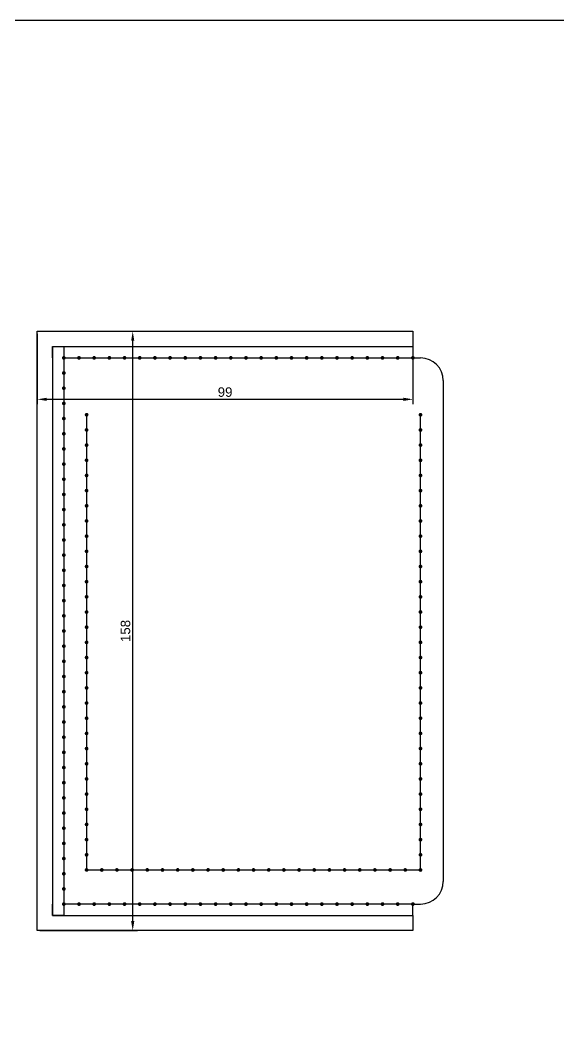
# Model space of a CAD drawing. Header units: millimetres. Extents: x 1335 to 6986, y 304 to 1543.
# Drawn here: x 5959.7 to 6101.7, y 1113.4 to 1377.8 of the extents above; entities that cross this region are included whole.
import ezdxf

# ---------------------------------------------------------------- set-up
doc = ezdxf.new("R2010")
doc.units = ezdxf.units.MM
doc.layers.add('Общий лист', color=7, linetype='Continuous')
doc.styles.get("Standard").update_dxf_attribs({"font": 'arial.ttf'})
doc.dimstyles.new('ISO-25', dxfattribs={"dimtxt": 2.5, "dimasz": 2.5, "dimexe": 1.25, "dimexo": 0.625, "dimtad": 1, "dimtxsty": 'Standard', "dimcen": 2.5, "dimadec": 0, "dimazin": 0, "dimtfac": 1, "dimtmove": 0, "dimatfit": 3, "dimfxl": 1, "dimarcsym": 0})

# ---------------------------------------------------------------- blocks, each defined once
blk = doc.blocks.new('*D109')
at = {"color": 0, "lineweight": -2, "transparency": 16777216}
for p, q in [((5964.84, 1295.76), (5990.62, 1295.76)), ((5989.37, 1140.26), (5989.37, 1293.26)), ((5964.84, 1137.76), (5990.62, 1137.76))]:
    blk.add_line(p, q, dxfattribs=at)
at = {"color": 0, "transparency": 16777216}
for points in [[(5988.95, 1293.26), (5989.78, 1293.26), (5989.37, 1295.76)], [(5988.95, 1140.26), (5989.78, 1140.26), (5989.37, 1137.76)]]:
    blk.add_solid(points, dxfattribs=at)
at = {"layer": 'Defpoints', "color": 0, "transparency": 16777216}
for p in [(5964.21, 1295.76), (5989.37, 1295.76), (5964.21, 1137.76)]:
    blk.add_point(p, dxfattribs=at)
at = {"color": 0, "transparency": 16777216, "insert": (5987.47, 1216.76), "char_height": 2.5, "attachment_point": 5, "rotation": 90}
blk.add_mtext('158', dxfattribs=at)
blk = doc.blocks.new('*D110')
at = {"color": 0, "lineweight": -2, "transparency": 16777216}
for p, q in [((5964.21, 1295.13), (5964.21, 1276.58)), ((6063.21, 1295.13), (6063.21, 1276.58)), ((5966.71, 1277.83), (6060.71, 1277.83))]:
    blk.add_line(p, q, dxfattribs=at)
at = {"color": 0, "transparency": 16777216}
for points in [[(5966.71, 1278.25), (5966.71, 1277.41), (5964.21, 1277.83)], [(6060.71, 1278.25), (6060.71, 1277.41), (6063.21, 1277.83)]]:
    blk.add_solid(points, dxfattribs=at)
at = {"layer": 'Defpoints', "color": 0, "transparency": 16777216}
for p in [(5964.21, 1295.76), (6063.21, 1295.76), (6063.21, 1277.83)]:
    blk.add_point(p, dxfattribs=at)
at = {"color": 0, "transparency": 16777216, "insert": (6013.71, 1279.73), "char_height": 2.5, "attachment_point": 5}
blk.add_mtext('99', dxfattribs=at)

msp = doc.modelspace()

# ---------------------------------------------------------------- hatches: boundary and pattern name
h = msp.add_hatch(color=256)
h.dxf.hatch_style = 1
h.paths.add_polyline_path([(5971.714, 1288.758, 1), (5970.714, 1288.758, 1)])
h = msp.add_hatch(color=256)
h.dxf.hatch_style = 1
h.paths.add_polyline_path([(5975.714, 1288.758, 1), (5974.714, 1288.758, 1)])
h = msp.add_hatch(color=256)
h.dxf.hatch_style = 1
h.paths.add_polyline_path([(5979.714, 1288.758, 1), (5978.714, 1288.758, 1)])
h = msp.add_hatch(color=256)
h.dxf.hatch_style = 1
h.paths.add_polyline_path([(5983.714, 1288.758, 1), (5982.714, 1288.758, 1)])
h = msp.add_hatch(color=256)
h.dxf.hatch_style = 1
h.paths.add_polyline_path([(5987.714, 1288.758, 1), (5986.714, 1288.758, 1)])
h = msp.add_hatch(color=256)
h.dxf.hatch_style = 1
h.paths.add_polyline_path([(5991.714, 1288.758, 1), (5990.714, 1288.758, 1)])
h = msp.add_hatch(color=256)
h.dxf.hatch_style = 1
h.paths.add_polyline_path([(5995.714, 1288.758, 1), (5994.714, 1288.758, 1)])
h = msp.add_hatch(color=256)
h.dxf.hatch_style = 1
h.paths.add_polyline_path([(5999.714, 1288.758, 1), (5998.714, 1288.758, 1)])
h = msp.add_hatch(color=256)
h.dxf.hatch_style = 1
h.paths.add_polyline_path([(6003.714, 1288.758, 1), (6002.714, 1288.758, 1)])
h = msp.add_hatch(color=256)
h.dxf.hatch_style = 1
h.paths.add_polyline_path([(6007.714, 1288.758, 1), (6006.714, 1288.758, 1)])
h = msp.add_hatch(color=256)
h.dxf.hatch_style = 1
h.paths.add_polyline_path([(6011.714, 1288.758, 1), (6010.714, 1288.758, 1)])
h = msp.add_hatch(color=256)
h.dxf.hatch_style = 1
h.paths.add_polyline_path([(6015.714, 1288.758, 1), (6014.714, 1288.758, 1)])
h = msp.add_hatch(color=256)
h.dxf.hatch_style = 1
h.paths.add_polyline_path([(6019.714, 1288.758, 1), (6018.714, 1288.758, 1)])
h = msp.add_hatch(color=256)
h.dxf.hatch_style = 1
h.paths.add_polyline_path([(6023.714, 1288.758, 1), (6022.714, 1288.758, 1)])
h = msp.add_hatch(color=256)
h.dxf.hatch_style = 1
h.paths.add_polyline_path([(6027.714, 1288.758, 1), (6026.714, 1288.758, 1)])
h = msp.add_hatch(color=256)
h.dxf.hatch_style = 1
h.paths.add_polyline_path([(6031.714, 1288.758, 1), (6030.714, 1288.758, 1)])
h = msp.add_hatch(color=256)
h.dxf.hatch_style = 1
h.paths.add_polyline_path([(6035.714, 1288.758, 1), (6034.714, 1288.758, 1)])
h = msp.add_hatch(color=256)
h.dxf.hatch_style = 1
h.paths.add_polyline_path([(6039.714, 1288.758, 1), (6038.714, 1288.758, 1)])
h = msp.add_hatch(color=256)
h.dxf.hatch_style = 1
h.paths.add_polyline_path([(6043.714, 1288.758, 1), (6042.714, 1288.758, 1)])
h = msp.add_hatch(color=256)
h.dxf.hatch_style = 1
h.paths.add_polyline_path([(6047.714, 1288.758, 1), (6046.714, 1288.758, 1)])
h = msp.add_hatch(color=256)
h.dxf.hatch_style = 1
h.paths.add_polyline_path([(6051.714, 1288.758, 1), (6050.714, 1288.758, 1)])
h = msp.add_hatch(color=256)
h.dxf.hatch_style = 1
h.paths.add_polyline_path([(6055.714, 1288.758, 1), (6054.714, 1288.758, 1)])
h = msp.add_hatch(color=256)
h.dxf.hatch_style = 1
h.paths.add_polyline_path([(6059.714, 1288.758, 1), (6058.714, 1288.758, 1)])
h = msp.add_hatch(color=256)
h.dxf.hatch_style = 1
h.paths.add_polyline_path([(6063.714, 1288.758, 1), (6062.714, 1288.758, 1)])
h = msp.add_hatch(color=256)
h.dxf.hatch_style = 1
h.paths.add_polyline_path([(5971.714, 1284.758, 1), (5970.714, 1284.758, 1)])
h = msp.add_hatch(color=256)
h.dxf.hatch_style = 1
h.paths.add_polyline_path([(5971.714, 1280.758, 1), (5970.714, 1280.758, 1)])
h = msp.add_hatch(color=256)
h.dxf.hatch_style = 1
h.paths.add_polyline_path([(5971.714, 1276.758, 1), (5970.714, 1276.758, 1)])
h = msp.add_hatch(color=256)
h.dxf.hatch_style = 1
h.paths.add_polyline_path([(5971.714, 1272.758, 1), (5970.714, 1272.758, 1)])
h = msp.add_hatch(color=256)
h.dxf.hatch_style = 1
h.paths.add_polyline_path([(5977.714, 1273.758, 1), (5976.714, 1273.758, 1)])
h = msp.add_hatch(color=256)
h.dxf.hatch_style = 1
h.paths.add_polyline_path([(6065.714, 1273.758, 1), (6064.714, 1273.758, 1)])
h = msp.add_hatch(color=256)
h.dxf.hatch_style = 1
h.paths.add_polyline_path([(5971.714, 1268.758, 1), (5970.714, 1268.758, 1)])
h = msp.add_hatch(color=256)
h.dxf.hatch_style = 1
h.paths.add_polyline_path([(5977.714, 1269.758, 1), (5976.714, 1269.758, 1)])
h = msp.add_hatch(color=256)
h.dxf.hatch_style = 1
h.paths.add_polyline_path([(6065.714, 1269.758, 1), (6064.714, 1269.758, 1)])
h = msp.add_hatch(color=256)
h.dxf.hatch_style = 1
h.paths.add_polyline_path([(5971.714, 1264.758, 1), (5970.714, 1264.758, 1)])
h = msp.add_hatch(color=256)
h.dxf.hatch_style = 1
h.paths.add_polyline_path([(5977.714, 1265.758, 1), (5976.714, 1265.758, 1)])
h = msp.add_hatch(color=256)
h.dxf.hatch_style = 1
h.paths.add_polyline_path([(6065.714, 1265.758, 1), (6064.714, 1265.758, 1)])
h = msp.add_hatch(color=256)
h.dxf.hatch_style = 1
h.paths.add_polyline_path([(5971.714, 1260.758, 1), (5970.714, 1260.758, 1)])
h = msp.add_hatch(color=256)
h.dxf.hatch_style = 1
h.paths.add_polyline_path([(5977.714, 1261.758, 1), (5976.714, 1261.758, 1)])
h = msp.add_hatch(color=256)
h.dxf.hatch_style = 1
h.paths.add_polyline_path([(6065.714, 1261.758, 1), (6064.714, 1261.758, 1)])
h = msp.add_hatch(color=256)
h.dxf.hatch_style = 1
h.paths.add_polyline_path([(5971.714, 1256.758, 1), (5970.714, 1256.758, 1)])
h = msp.add_hatch(color=256)
h.dxf.hatch_style = 1
h.paths.add_polyline_path([(5977.714, 1257.758, 1), (5976.714, 1257.758, 1)])
h = msp.add_hatch(color=256)
h.dxf.hatch_style = 1
h.paths.add_polyline_path([(6065.714, 1257.758, 1), (6064.714, 1257.758, 1)])
h = msp.add_hatch(color=256)
h.dxf.hatch_style = 1
h.paths.add_polyline_path([(5971.714, 1252.758, 1), (5970.714, 1252.758, 1)])
h = msp.add_hatch(color=256)
h.dxf.hatch_style = 1
h.paths.add_polyline_path([(5977.714, 1253.758, 1), (5976.714, 1253.758, 1)])
h = msp.add_hatch(color=256)
h.dxf.hatch_style = 1
h.paths.add_polyline_path([(6065.714, 1253.758, 1), (6064.714, 1253.758, 1)])
h = msp.add_hatch(color=256)
h.dxf.hatch_style = 1
h.paths.add_polyline_path([(5971.714, 1248.758, 1), (5970.714, 1248.758, 1)])
h = msp.add_hatch(color=256)
h.dxf.hatch_style = 1
h.paths.add_polyline_path([(5977.714, 1249.758, 1), (5976.714, 1249.758, 1)])
h = msp.add_hatch(color=256)
h.dxf.hatch_style = 1
h.paths.add_polyline_path([(6065.714, 1249.758, 1), (6064.714, 1249.758, 1)])
h = msp.add_hatch(color=256)
h.dxf.hatch_style = 1
h.paths.add_polyline_path([(5977.714, 1245.758, 1), (5976.714, 1245.758, 1)])
h = msp.add_hatch(color=256)
h.dxf.hatch_style = 1
h.paths.add_polyline_path([(6065.714, 1245.758, 1), (6064.714, 1245.758, 1)])
h = msp.add_hatch(color=256)
h.dxf.hatch_style = 1
h.paths.add_polyline_path([(5971.714, 1244.758, 1), (5970.714, 1244.758, 1)])
h = msp.add_hatch(color=256)
h.dxf.hatch_style = 1
h.paths.add_polyline_path([(5971.714, 1240.758, 1), (5970.714, 1240.758, 1)])
h = msp.add_hatch(color=256)
h.dxf.hatch_style = 1
h.paths.add_polyline_path([(5977.714, 1241.758, 1), (5976.714, 1241.758, 1)])
h = msp.add_hatch(color=256)
h.dxf.hatch_style = 1
h.paths.add_polyline_path([(6065.714, 1241.758, 1), (6064.714, 1241.758, 1)])
h = msp.add_hatch(color=256)
h.dxf.hatch_style = 1
h.paths.add_polyline_path([(5977.714, 1237.758, 1), (5976.714, 1237.758, 1)])
h = msp.add_hatch(color=256)
h.dxf.hatch_style = 1
h.paths.add_polyline_path([(6065.714, 1237.758, 1), (6064.714, 1237.758, 1)])
h = msp.add_hatch(color=256)
h.dxf.hatch_style = 1
h.paths.add_polyline_path([(5971.714, 1236.758, 1), (5970.714, 1236.758, 1)])
h = msp.add_hatch(color=256)
h.dxf.hatch_style = 1
h.paths.add_polyline_path([(5971.714, 1232.758, 1), (5970.714, 1232.758, 1)])
h = msp.add_hatch(color=256)
h.dxf.hatch_style = 1
h.paths.add_polyline_path([(5977.714, 1233.758, 1), (5976.714, 1233.758, 1)])
h = msp.add_hatch(color=256)
h.dxf.hatch_style = 1
h.paths.add_polyline_path([(6065.714, 1233.758, 1), (6064.714, 1233.758, 1)])
h = msp.add_hatch(color=256)
h.dxf.hatch_style = 1
h.paths.add_polyline_path([(5977.714, 1229.758, 1), (5976.714, 1229.758, 1)])
h = msp.add_hatch(color=256)
h.dxf.hatch_style = 1
h.paths.add_polyline_path([(6065.714, 1229.758, 1), (6064.714, 1229.758, 1)])
h = msp.add_hatch(color=256)
h.dxf.hatch_style = 1
h.paths.add_polyline_path([(5971.714, 1228.758, 1), (5970.714, 1228.758, 1)])
h = msp.add_hatch(color=256)
h.dxf.hatch_style = 1
h.paths.add_polyline_path([(5971.714, 1224.758, 1), (5970.714, 1224.758, 1)])
h = msp.add_hatch(color=256)
h.dxf.hatch_style = 1
h.paths.add_polyline_path([(5977.714, 1225.758, 1), (5976.714, 1225.758, 1)])
h = msp.add_hatch(color=256)
h.dxf.hatch_style = 1
h.paths.add_polyline_path([(6065.714, 1225.758, 1), (6064.714, 1225.758, 1)])
h = msp.add_hatch(color=256)
h.dxf.hatch_style = 1
h.paths.add_polyline_path([(5977.714, 1221.758, 1), (5976.714, 1221.758, 1)])
h = msp.add_hatch(color=256)
h.dxf.hatch_style = 1
h.paths.add_polyline_path([(6065.714, 1221.758, 1), (6064.714, 1221.758, 1)])
h = msp.add_hatch(color=256)
h.dxf.hatch_style = 1
h.paths.add_polyline_path([(5971.714, 1220.758, 1), (5970.714, 1220.758, 1)])
h = msp.add_hatch(color=256)
h.dxf.hatch_style = 1
h.paths.add_polyline_path([(5971.714, 1216.758, 1), (5970.714, 1216.758, 1)])
h = msp.add_hatch(color=256)
h.dxf.hatch_style = 1
h.paths.add_polyline_path([(5977.714, 1217.758, 1), (5976.714, 1217.758, 1)])
h = msp.add_hatch(color=256)
h.dxf.hatch_style = 1
h.paths.add_polyline_path([(6065.714, 1217.758, 1), (6064.714, 1217.758, 1)])
h = msp.add_hatch(color=256)
h.dxf.hatch_style = 1
h.paths.add_polyline_path([(5977.714, 1213.758, 1), (5976.714, 1213.758, 1)])
h = msp.add_hatch(color=256)
h.dxf.hatch_style = 1
h.paths.add_polyline_path([(6065.714, 1213.758, 1), (6064.714, 1213.758, 1)])
h = msp.add_hatch(color=256)
h.dxf.hatch_style = 1
h.paths.add_polyline_path([(5971.714, 1212.758, 1), (5970.714, 1212.758, 1)])
h = msp.add_hatch(color=256)
h.dxf.hatch_style = 1
h.paths.add_polyline_path([(5971.714, 1208.758, 1), (5970.714, 1208.758, 1)])
h = msp.add_hatch(color=256)
h.dxf.hatch_style = 1
h.paths.add_polyline_path([(5977.714, 1209.758, 1), (5976.714, 1209.758, 1)])
h = msp.add_hatch(color=256)
h.dxf.hatch_style = 1
h.paths.add_polyline_path([(6065.714, 1209.758, 1), (6064.714, 1209.758, 1)])
h = msp.add_hatch(color=256)
h.dxf.hatch_style = 1
h.paths.add_polyline_path([(5977.714, 1205.758, 1), (5976.714, 1205.758, 1)])
h = msp.add_hatch(color=256)
h.dxf.hatch_style = 1
h.paths.add_polyline_path([(6065.714, 1205.758, 1), (6064.714, 1205.758, 1)])
h = msp.add_hatch(color=256)
h.dxf.hatch_style = 1
h.paths.add_polyline_path([(5971.714, 1204.758, 1), (5970.714, 1204.758, 1)])
h = msp.add_hatch(color=256)
h.dxf.hatch_style = 1
h.paths.add_polyline_path([(5971.714, 1200.758, 1), (5970.714, 1200.758, 1)])
h = msp.add_hatch(color=256)
h.dxf.hatch_style = 1
h.paths.add_polyline_path([(5977.714, 1201.758, 1), (5976.714, 1201.758, 1)])
h = msp.add_hatch(color=256)
h.dxf.hatch_style = 1
h.paths.add_polyline_path([(6065.714, 1201.758, 1), (6064.714, 1201.758, 1)])
h = msp.add_hatch(color=256)
h.dxf.hatch_style = 1
h.paths.add_polyline_path([(5977.714, 1197.758, 1), (5976.714, 1197.758, 1)])
h = msp.add_hatch(color=256)
h.dxf.hatch_style = 1
h.paths.add_polyline_path([(6065.714, 1197.758, 1), (6064.714, 1197.758, 1)])
h = msp.add_hatch(color=256)
h.dxf.hatch_style = 1
h.paths.add_polyline_path([(5971.714, 1196.758, 1), (5970.714, 1196.758, 1)])
h = msp.add_hatch(color=256)
h.dxf.hatch_style = 1
h.paths.add_polyline_path([(5971.714, 1192.758, 1), (5970.714, 1192.758, 1)])
h = msp.add_hatch(color=256)
h.dxf.hatch_style = 1
h.paths.add_polyline_path([(5977.714, 1193.758, 1), (5976.714, 1193.758, 1)])
h = msp.add_hatch(color=256)
h.dxf.hatch_style = 1
h.paths.add_polyline_path([(6065.714, 1193.758, 1), (6064.714, 1193.758, 1)])
h = msp.add_hatch(color=256)
h.dxf.hatch_style = 1
h.paths.add_polyline_path([(5977.714, 1189.758, 1), (5976.714, 1189.758, 1)])
h = msp.add_hatch(color=256)
h.dxf.hatch_style = 1
h.paths.add_polyline_path([(6065.714, 1189.758, 1), (6064.714, 1189.758, 1)])
h = msp.add_hatch(color=256)
h.dxf.hatch_style = 1
h.paths.add_polyline_path([(5971.714, 1188.758, 1), (5970.714, 1188.758, 1)])
h = msp.add_hatch(color=256)
h.dxf.hatch_style = 1
h.paths.add_polyline_path([(5971.714, 1184.758, 1), (5970.714, 1184.758, 1)])
h = msp.add_hatch(color=256)
h.dxf.hatch_style = 1
h.paths.add_polyline_path([(5977.714, 1185.758, 1), (5976.714, 1185.758, 1)])
h = msp.add_hatch(color=256)
h.dxf.hatch_style = 1
h.paths.add_polyline_path([(6065.714, 1185.758, 1), (6064.714, 1185.758, 1)])
h = msp.add_hatch(color=256)
h.dxf.hatch_style = 1
h.paths.add_polyline_path([(5977.714, 1181.758, 1), (5976.714, 1181.758, 1)])
h = msp.add_hatch(color=256)
h.dxf.hatch_style = 1
h.paths.add_polyline_path([(6065.714, 1181.758, 1), (6064.714, 1181.758, 1)])
h = msp.add_hatch(color=256)
h.dxf.hatch_style = 1
h.paths.add_polyline_path([(5971.714, 1180.758, 1), (5970.714, 1180.758, 1)])
h = msp.add_hatch(color=256)
h.dxf.hatch_style = 1
h.paths.add_polyline_path([(5971.714, 1176.758, 1), (5970.714, 1176.758, 1)])
h = msp.add_hatch(color=256)
h.dxf.hatch_style = 1
h.paths.add_polyline_path([(5977.714, 1177.758, 1), (5976.714, 1177.758, 1)])
h = msp.add_hatch(color=256)
h.dxf.hatch_style = 1
h.paths.add_polyline_path([(6065.714, 1177.758, 1), (6064.714, 1177.758, 1)])
h = msp.add_hatch(color=256)
h.dxf.hatch_style = 1
h.paths.add_polyline_path([(5977.714, 1173.758, 1), (5976.714, 1173.758, 1)])
h = msp.add_hatch(color=256)
h.dxf.hatch_style = 1
h.paths.add_polyline_path([(6065.714, 1173.758, 1), (6064.714, 1173.758, 1)])
h = msp.add_hatch(color=256)
h.dxf.hatch_style = 1
h.paths.add_polyline_path([(5971.714, 1172.758, 1), (5970.714, 1172.758, 1)])
h = msp.add_hatch(color=256)
h.dxf.hatch_style = 1
h.paths.add_polyline_path([(5971.714, 1168.758, 1), (5970.714, 1168.758, 1)])
h = msp.add_hatch(color=256)
h.dxf.hatch_style = 1
h.paths.add_polyline_path([(5977.714, 1169.758, 1), (5976.714, 1169.758, 1)])
h = msp.add_hatch(color=256)
h.dxf.hatch_style = 1
h.paths.add_polyline_path([(6065.714, 1169.758, 1), (6064.714, 1169.758, 1)])
h = msp.add_hatch(color=256)
h.dxf.hatch_style = 1
h.paths.add_polyline_path([(5977.714, 1165.758, 1), (5976.714, 1165.758, 1)])
h = msp.add_hatch(color=256)
h.dxf.hatch_style = 1
h.paths.add_polyline_path([(6065.714, 1165.758, 1), (6064.714, 1165.758, 1)])
h = msp.add_hatch(color=256)
h.dxf.hatch_style = 1
h.paths.add_polyline_path([(5971.714, 1164.758, 1), (5970.714, 1164.758, 1)])
h = msp.add_hatch(color=256)
h.dxf.hatch_style = 1
h.paths.add_polyline_path([(5971.714, 1160.758, 1), (5970.714, 1160.758, 1)])
h = msp.add_hatch(color=256)
h.dxf.hatch_style = 1
h.paths.add_polyline_path([(5977.714, 1161.758, 1), (5976.714, 1161.758, 1)])
h = msp.add_hatch(color=256)
h.dxf.hatch_style = 1
h.paths.add_polyline_path([(6065.714, 1161.758, 1), (6064.714, 1161.758, 1)])
h = msp.add_hatch(color=256)
h.dxf.hatch_style = 1
h.paths.add_polyline_path([(5977.714, 1157.758, 1), (5976.714, 1157.758, 1)])
h = msp.add_hatch(color=256)
h.dxf.hatch_style = 1
h.paths.add_polyline_path([(6065.714, 1157.758, 1), (6064.714, 1157.758, 1)])
h = msp.add_hatch(color=256)
h.dxf.hatch_style = 1
h.paths.add_polyline_path([(5971.714, 1156.758, 1), (5970.714, 1156.758, 1)])
h = msp.add_hatch(color=256)
h.dxf.hatch_style = 1
h.paths.add_polyline_path([(5971.714, 1152.758, 1), (5970.714, 1152.758, 1)])
h = msp.add_hatch(color=256)
h.dxf.hatch_style = 1
h.paths.add_polyline_path([(5977.714, 1153.758, 1), (5976.714, 1153.758, 1)])
h = msp.add_hatch(color=256)
h.dxf.hatch_style = 1
h.paths.add_polyline_path([(5981.714, 1153.758, 1), (5980.714, 1153.758, 1)])
h = msp.add_hatch(color=256)
h.dxf.hatch_style = 1
h.paths.add_polyline_path([(5985.714, 1153.758, 1), (5984.714, 1153.758, 1)])
h = msp.add_hatch(color=256)
h.dxf.hatch_style = 1
h.paths.add_polyline_path([(5989.714, 1153.758, 1), (5988.714, 1153.758, 1)])
h = msp.add_hatch(color=256)
h.dxf.hatch_style = 1
h.paths.add_polyline_path([(5993.714, 1153.758, 1), (5992.714, 1153.758, 1)])
h = msp.add_hatch(color=256)
h.dxf.hatch_style = 1
h.paths.add_polyline_path([(5997.714, 1153.758, 1), (5996.714, 1153.758, 1)])
h = msp.add_hatch(color=256)
h.dxf.hatch_style = 1
h.paths.add_polyline_path([(6001.714, 1153.758, 1), (6000.714, 1153.758, 1)])
h = msp.add_hatch(color=256)
h.dxf.hatch_style = 1
h.paths.add_polyline_path([(6005.714, 1153.758, 1), (6004.714, 1153.758, 1)])
h = msp.add_hatch(color=256)
h.dxf.hatch_style = 1
h.paths.add_polyline_path([(6009.714, 1153.758, 1), (6008.714, 1153.758, 1)])
h = msp.add_hatch(color=256)
h.dxf.hatch_style = 1
h.paths.add_polyline_path([(6013.714, 1153.758, 1), (6012.714, 1153.758, 1)])
h = msp.add_hatch(color=256)
h.dxf.hatch_style = 1
h.paths.add_polyline_path([(6017.714, 1153.758, 1), (6016.714, 1153.758, 1)])
h = msp.add_hatch(color=256)
h.dxf.hatch_style = 1
h.paths.add_polyline_path([(6021.714, 1153.758, 1), (6020.714, 1153.758, 1)])
h = msp.add_hatch(color=256)
h.dxf.hatch_style = 1
h.paths.add_polyline_path([(6025.714, 1153.758, 1), (6024.714, 1153.758, 1)])
h = msp.add_hatch(color=256)
h.dxf.hatch_style = 1
h.paths.add_polyline_path([(6029.714, 1153.758, 1), (6028.714, 1153.758, 1)])
h = msp.add_hatch(color=256)
h.dxf.hatch_style = 1
h.paths.add_polyline_path([(6033.714, 1153.758, 1), (6032.714, 1153.758, 1)])
h = msp.add_hatch(color=256)
h.dxf.hatch_style = 1
h.paths.add_polyline_path([(6037.714, 1153.758, 1), (6036.714, 1153.758, 1)])
h = msp.add_hatch(color=256)
h.dxf.hatch_style = 1
h.paths.add_polyline_path([(6041.714, 1153.758, 1), (6040.714, 1153.758, 1)])
h = msp.add_hatch(color=256)
h.dxf.hatch_style = 1
h.paths.add_polyline_path([(6045.714, 1153.758, 1), (6044.714, 1153.758, 1)])
h = msp.add_hatch(color=256)
h.dxf.hatch_style = 1
h.paths.add_polyline_path([(6049.714, 1153.758, 1), (6048.714, 1153.758, 1)])
h = msp.add_hatch(color=256)
h.dxf.hatch_style = 1
h.paths.add_polyline_path([(6053.714, 1153.758, 1), (6052.714, 1153.758, 1)])
h = msp.add_hatch(color=256)
h.dxf.hatch_style = 1
h.paths.add_polyline_path([(6057.714, 1153.758, 1), (6056.714, 1153.758, 1)])
h = msp.add_hatch(color=256)
h.dxf.hatch_style = 1
h.paths.add_polyline_path([(6061.714, 1153.758, 1), (6060.714, 1153.758, 1)])
h = msp.add_hatch(color=256)
h.dxf.hatch_style = 1
h.paths.add_polyline_path([(6065.714, 1153.758, 1), (6064.714, 1153.758, 1)])
h = msp.add_hatch(color=256)
h.dxf.hatch_style = 1
h.paths.add_polyline_path([(5971.714, 1148.758, 1), (5970.714, 1148.758, 1)])
h = msp.add_hatch(color=256)
h.dxf.hatch_style = 1
h.paths.add_polyline_path([(5971.714, 1144.758, 1), (5970.714, 1144.758, 1)])
h = msp.add_hatch(color=256)
h.dxf.hatch_style = 1
h.paths.add_polyline_path([(5975.714, 1144.758, 1), (5974.714, 1144.758, 1)])
h = msp.add_hatch(color=256)
h.dxf.hatch_style = 1
h.paths.add_polyline_path([(5979.714, 1144.758, 1), (5978.714, 1144.758, 1)])
h = msp.add_hatch(color=256)
h.dxf.hatch_style = 1
h.paths.add_polyline_path([(5983.714, 1144.758, 1), (5982.714, 1144.758, 1)])
h = msp.add_hatch(color=256)
h.dxf.hatch_style = 1
h.paths.add_polyline_path([(5987.714, 1144.758, 1), (5986.714, 1144.758, 1)])
h = msp.add_hatch(color=256)
h.dxf.hatch_style = 1
h.paths.add_polyline_path([(5991.714, 1144.758, 1), (5990.714, 1144.758, 1)])
h = msp.add_hatch(color=256)
h.dxf.hatch_style = 1
h.paths.add_polyline_path([(5995.714, 1144.758, 1), (5994.714, 1144.758, 1)])
h = msp.add_hatch(color=256)
h.dxf.hatch_style = 1
h.paths.add_polyline_path([(5999.714, 1144.758, 1), (5998.714, 1144.758, 1)])
h = msp.add_hatch(color=256)
h.dxf.hatch_style = 1
h.paths.add_polyline_path([(6003.714, 1144.758, 1), (6002.714, 1144.758, 1)])
h = msp.add_hatch(color=256)
h.dxf.hatch_style = 1
h.paths.add_polyline_path([(6007.714, 1144.758, 1), (6006.714, 1144.758, 1)])
h = msp.add_hatch(color=256)
h.dxf.hatch_style = 1
h.paths.add_polyline_path([(6011.714, 1144.758, 1), (6010.714, 1144.758, 1)])
h = msp.add_hatch(color=256)
h.dxf.hatch_style = 1
h.paths.add_polyline_path([(6015.714, 1144.758, 1), (6014.714, 1144.758, 1)])
h = msp.add_hatch(color=256)
h.dxf.hatch_style = 1
h.paths.add_polyline_path([(6019.714, 1144.758, 1), (6018.714, 1144.758, 1)])
h = msp.add_hatch(color=256)
h.dxf.hatch_style = 1
h.paths.add_polyline_path([(6023.714, 1144.758, 1), (6022.714, 1144.758, 1)])
h = msp.add_hatch(color=256)
h.dxf.hatch_style = 1
h.paths.add_polyline_path([(6027.714, 1144.758, 1), (6026.714, 1144.758, 1)])
h = msp.add_hatch(color=256)
h.dxf.hatch_style = 1
h.paths.add_polyline_path([(6031.714, 1144.758, 1), (6030.714, 1144.758, 1)])
h = msp.add_hatch(color=256)
h.dxf.hatch_style = 1
h.paths.add_polyline_path([(6035.714, 1144.758, 1), (6034.714, 1144.758, 1)])
h = msp.add_hatch(color=256)
h.dxf.hatch_style = 1
h.paths.add_polyline_path([(6039.714, 1144.758, 1), (6038.714, 1144.758, 1)])
h = msp.add_hatch(color=256)
h.dxf.hatch_style = 1
h.paths.add_polyline_path([(6043.714, 1144.758, 1), (6042.714, 1144.758, 1)])
h = msp.add_hatch(color=256)
h.dxf.hatch_style = 1
h.paths.add_polyline_path([(6047.714, 1144.758, 1), (6046.714, 1144.758, 1)])
h = msp.add_hatch(color=256)
h.dxf.hatch_style = 1
h.paths.add_polyline_path([(6051.714, 1144.758, 1), (6050.714, 1144.758, 1)])
h = msp.add_hatch(color=256)
h.dxf.hatch_style = 1
h.paths.add_polyline_path([(6055.714, 1144.758, 1), (6054.714, 1144.758, 1)])
h = msp.add_hatch(color=256)
h.dxf.hatch_style = 1
h.paths.add_polyline_path([(6059.714, 1144.758, 1), (6058.714, 1144.758, 1)])
h = msp.add_hatch(color=256)
h.dxf.hatch_style = 1
h.paths.add_polyline_path([(6063.714, 1144.758, 1), (6062.714, 1144.758, 1)])

# ---------------------------------------------------------------- linework, layer by layer
for p, q in [((5964.214, 1137.758), (5964.214, 1295.758)), ((5964.214, 1295.758), (6063.214, 1295.758)), ((6063.214, 1295.758), (6063.214, 1291.758)), ((5968.214, 1291.758), (5968.214, 1141.758)), ((5968.214, 1288.758), (5968.214, 1291.758)), ((5968.214, 1291.758), (5971.214, 1291.758)), ((5968.214, 1291.758), (5968.214, 1291.758)), ((5968.214, 1291.758), (5974.214, 1291.758)), ((5968.214, 1291.758), (6063.214, 1291.758)), ((5971.214, 1291.758), (5971.214, 1141.758)), ((5971.214, 1291.758), (5971.214, 1288.758)), ((6063.214, 1291.758), (6063.214, 1288.758)), ((6063.214, 1291.758), (6063.214, 1288.758)), ((5971.214, 1288.758), (6063.214, 1288.758)), ((6063.214, 1288.758), (6065.214, 1288.758)), ((6071.214, 1282.758), (6071.214, 1150.758)), ((5977.214, 1273.758), (5977.214, 1153.758)), ((6065.214, 1153.758), (6065.214, 1273.758)), ((5977.214, 1153.758), (6065.214, 1153.758)), ((5968.214, 1141.758), (5968.214, 1144.758)), ((6063.214, 1144.758), (5971.214, 1144.758)), ((5971.214, 1144.758), (5971.214, 1141.758)), ((6063.214, 1141.758), (6063.214, 1144.758)), ((6063.214, 1141.758), (6063.214, 1144.758)), ((6063.214, 1144.758), (6065.214, 1144.758)), ((5971.214, 1141.758), (5968.214, 1141.758)), ((5968.214, 1141.758), (6063.214, 1141.758)), ((5971.214, 1141.758), (5974.214, 1141.758)), ((6063.214, 1141.758), (6063.214, 1137.758)), ((6063.214, 1137.758), (5964.214, 1137.758))]:
    msp.add_line(p, q)
for centre, start, end in [((6065.214, 1282.758), 0, 90), ((6065.214, 1150.758), 270, 0)]:
    msp.add_arc(centre, 6, start, end)
at = {"layer": 'Общий лист', "color": 2}
msp.add_lwpolyline([(5326.319, 1377.818), (6986.189, 1377.818), (6986.189, 303.806), (5326.319, 303.806)], close=True, dxfattribs=at)

# ---------------------------------------------------------------- dimensions: what is measured, and where the dimension line sits
at = {"color": 3}
dim = msp.add_linear_dim(base=(5989.368, 1295.758), p1=(5964.214, 1137.758), p2=(5964.214, 1295.758), angle=90, dimstyle='ISO-25', dxfattribs=at)
dim.commit()
dim.dimension.update_dxf_attribs({"geometry": '*D109', "text_midpoint": (5987.467, 1216.758)})
dim = msp.add_linear_dim(base=(6063.214, 1277.828), p1=(5964.214, 1295.758), p2=(6063.214, 1295.758), dimstyle='ISO-25', dxfattribs=at)
dim.commit()
dim.dimension.update_dxf_attribs({"geometry": '*D110', "text_midpoint": (6013.714, 1279.73)})

doc.saveas('drawing.dxf')
